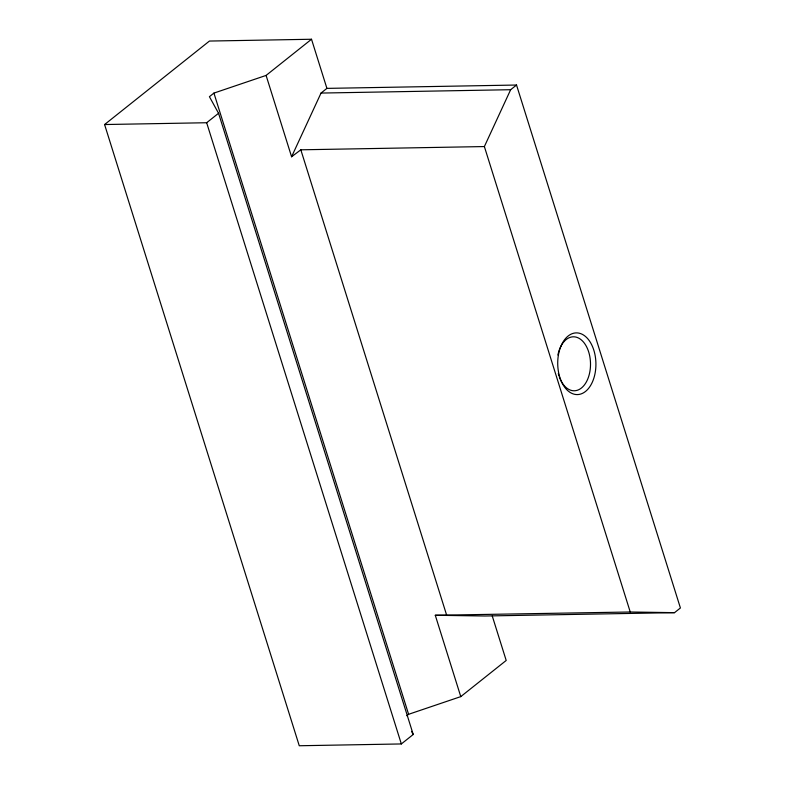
<?xml version="1.0" encoding="UTF-8"?>
<svg xmlns="http://www.w3.org/2000/svg" width="785" height="785" viewBox="0 0 785 785"><rect width="100%" height="100%" fill="white"/><g stroke="black" fill="none" stroke-linecap="round" stroke-linejoin="round"><path stroke-width="1.18" d="M326.913 88.381L311.517 39.25L266.095 75.419L291.588 156.764L321.036 93.062L326.913 88.381L516.53 85.035L680.409 607.973L674.531 612.653L484.914 615.999L435.283 615.273L460.775 696.619L408.602 714.301L406.797 715.734M674.531 612.653L630.237 611.996L484.374 146.56L510.652 89.706L516.53 85.035M266.095 75.419L213.922 93.091L209.418 96.683L218.554 113.275L413.224 734.485L401.341 743.944L299.262 745.75L104.591 124.54L209.438 41.056L311.517 39.25M104.591 124.54L206.661 122.735L218.554 113.275M460.775 696.619L506.197 660.46L492.264 615.999M291.588 156.764L300.822 149.807L484.374 146.56M321.036 93.062L510.652 89.706M435.283 615.273L630.237 611.996M411.517 731.365L413.224 734.485M300.822 149.807L446.675 615.244M213.922 93.091L408.602 714.301M206.661 122.735L401.341 743.944M557.899 355.016A26.994 16.711 89 0 1 582.686 341.181A26.994 16.711 89 0 1 585.345 383.629A26.994 16.711 89 0 1 559.254 376.682M558.91 375.642A26.994 16.711 89 0 1 558.312 373.493M560.794 346.499A30.851 19.095 89 0 0 575.847 394.512A30.851 19.095 89 0 0 593.833 350.188A30.851 19.095 89 0 0 560.794 346.499"/></g></svg>
